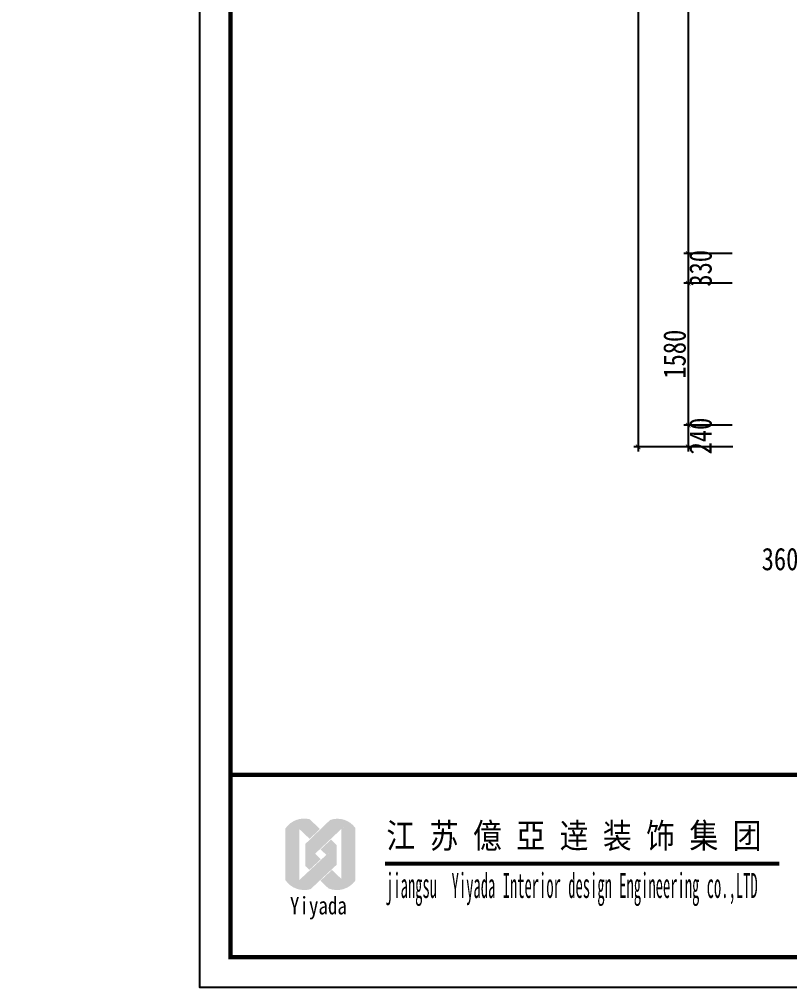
# Model space of a CAD drawing. Header units: millimetres. Extents: x -77055 to 331180, y -861586 to -491011.
# Drawn here: x -39592 to -31025, y -842693 to -831927 of the extents above; entities that cross this region are included whole.
import ezdxf

# ---------------------------------------------------------------- set-up
doc = ezdxf.new("R2010")
doc.units = ezdxf.units.MM
doc.header["$PDMODE"] = 3
for name, color, linetype in [('0-01图框模板说明', 2, 'Continuous'), ('0-02图框细线', 136, 'Continuous'), ('06其他', 8, 'Continuous'), ('250', 250, 'Continuous'), ('TK', 7, 'Continuous')]:
    doc.layers.add(name, color=color, linetype=linetype)
doc.styles.add('DIM', font='simhei.ttf', dxfattribs={"width": 0.8})
doc.styles.add('H1', font='')
doc.styles.get('H1').set_extended_font_data('SimSun')
doc.dimstyles.new('1-50', dxfattribs={"dimscale": 50, "dimtxt": 5, "dimasz": 1, "dimexe": 1, "dimexo": 0.1, "dimgap": 0.5, "dimtad": 1, "dimdec": 0, "dimdsep": 46, "dimtxsty": 'DIM', "dimblk": 'ARCHTICK', "dimcen": 4, "dimdle": 1, "dimclrd": 3, "dimclre": 3, "dimclrt": 1, "dimadec": 0, "dimazin": 0, "dimtfac": 1, "dimtdec": 0, "dimtmove": 2, "dimatfit": 3, "dimldrblk": 'DOT', "dimfxl": 15, "dimfxlon": 1, "dimarcsym": 0})

# ---------------------------------------------------------------- blocks, each defined once
blk = doc.blocks.new('_ArchTick')
at = {"color": 0, "linetype": 'ByBlock', "const_width": 0.15}
blk.add_lwpolyline([(-0.5, -0.5), (0.5, 0.5)], dxfattribs=at)
blk = doc.blocks.new('*D125')
at = {"layer": '250', "color": 3, "lineweight": -2}
for p, q in [((-31663, -827650), (-32203, -827650)), ((-32153, -827600), (-32153, -834580)), ((-31663, -834530), (-32203, -834530))]:
    blk.add_line(p, q, dxfattribs=at)
at = {"layer": 'Defpoints', "color": 0}
for p in [(-31658, -827650), (-32153, -834530), (-31658, -834530)]:
    blk.add_point(p, dxfattribs=at)
at = {"layer": '250', "color": 3, "lineweight": -2, "xscale": 50, "yscale": 50, "zscale": 50}
for p, rotation in [((-32153, -827650), 90), ((-32153, -834530), 270)]:
    blk.add_blockref('_ArchTick', p, dxfattribs=dict(at, rotation=rotation))
at = {"layer": '250', "color": 1, "insert": (-32304, -831090), "char_height": 250, "attachment_point": 5, "rotation": 90, "style": 'DIM'}
blk.add_mtext('6880', dxfattribs=at)
blk = doc.blocks.new('_Dot')
at = {"color": 0, "linetype": 'ByBlock', "lineweight": -2}
blk.add_line((-0.5, 0), (-1, 0), dxfattribs=at)
at = {"color": 0, "linetype": 'ByBlock', "const_width": 0.5}
blk.add_lwpolyline([(-0.25, 0, 1), (0.25, 0, 1)], format="xyb", close=True, dxfattribs=at)
blk = doc.blocks.new('*D126')
at = {"layer": '250', "color": 3, "lineweight": -2}
for p, q in [((-31663, -834530), (-32203, -834530)), ((-32153, -834480), (-32153, -834910)), ((-31663, -834860), (-32203, -834860))]:
    blk.add_line(p, q, dxfattribs=at)
at = {"layer": 'Defpoints', "color": 0}
for p in [(-31658, -834530), (-32153, -834860), (-31658, -834860)]:
    blk.add_point(p, dxfattribs=at)
at = {"layer": '250', "color": 3, "lineweight": -2, "xscale": 50, "yscale": 50, "zscale": 50}
for p, rotation in [((-32153, -834530), 90), ((-32153, -834860), 270)]:
    blk.add_blockref('_ArchTick', p, dxfattribs=dict(at, rotation=rotation))
at = {"layer": '250', "color": 1, "insert": (-32015, -834695), "char_height": 250, "attachment_point": 5, "rotation": 90, "style": 'DIM'}
blk.add_mtext('330', dxfattribs=at)
blk = doc.blocks.new('*D127')
at = {"layer": '250', "color": 3, "lineweight": -2}
for p, q in [((-31663, -834860), (-32203, -834860)), ((-32153, -834810), (-32153, -836490)), ((-31663, -836440), (-32203, -836440))]:
    blk.add_line(p, q, dxfattribs=at)
at = {"layer": 'Defpoints', "color": 0}
for p in [(-31658, -834860), (-32153, -836440), (-31658, -836440)]:
    blk.add_point(p, dxfattribs=at)
at = {"layer": '250', "color": 3, "lineweight": -2, "xscale": 50, "yscale": 50, "zscale": 50}
for p, rotation in [((-32153, -834860), 90), ((-32153, -836440), 270)]:
    blk.add_blockref('_ArchTick', p, dxfattribs=dict(at, rotation=rotation))
at = {"layer": '250', "color": 1, "insert": (-32304, -835650), "char_height": 250, "attachment_point": 5, "rotation": 90, "style": 'DIM'}
blk.add_mtext('1580', dxfattribs=at)
blk = doc.blocks.new('*D128')
at = {"layer": '250', "color": 3, "lineweight": -2}
for p, q in [((-31663, -836440), (-32203, -836440)), ((-32153, -836390), (-32153, -836730)), ((-31658, -836680), (-32203, -836680))]:
    blk.add_line(p, q, dxfattribs=at)
at = {"layer": 'Defpoints', "color": 0}
for p in [(-31658, -836440), (-32153, -836680), (-31653, -836680)]:
    blk.add_point(p, dxfattribs=at)
at = {"layer": '250', "color": 3, "lineweight": -2, "xscale": 50, "yscale": 50, "zscale": 50}
for p, rotation in [((-32153, -836440), 90), ((-32153, -836680), 270)]:
    blk.add_blockref('_ArchTick', p, dxfattribs=dict(at, rotation=rotation))
at = {"layer": '250', "color": 1, "insert": (-32015, -836560), "char_height": 250, "attachment_point": 5, "rotation": 90, "style": 'DIM'}
blk.add_mtext('240', dxfattribs=at)
blk = doc.blocks.new('*D129')
at = {"layer": '250', "color": 3, "lineweight": -2}
for p, q in [((-30882, -837351), (-30882, -838151)), ((-30522, -837351), (-30522, -838151)), ((-30932, -838101), (-30472, -838101))]:
    blk.add_line(p, q, dxfattribs=at)
at = {"layer": 'Defpoints', "color": 0}
for p in [(-30522, -836876), (-30882, -837116), (-30522, -838101)]:
    blk.add_point(p, dxfattribs=at)
at = {"layer": '250', "color": 3, "lineweight": -2, "xscale": 50, "yscale": 50, "zscale": 50, "rotation": 180}
blk.add_blockref('_ArchTick', (-30882, -838101), dxfattribs=at)
at = {"layer": '250', "color": 3, "lineweight": -2, "xscale": 50, "yscale": 50, "zscale": 50}
blk.add_blockref('_ArchTick', (-30522, -838101), dxfattribs=at)
at = {"layer": '250', "color": 1, "insert": (-31132, -837929), "char_height": 250, "attachment_point": 5, "style": 'DIM'}
blk.add_mtext('360', dxfattribs=at)
blk = doc.blocks.new('*D142')
at = {"layer": '250', "color": 3, "lineweight": -2}
for p, q in [((-32709, -825165), (-32709, -836730)), ((-31959, -825215), (-32759, -825215)), ((-31959, -836680), (-32759, -836680))]:
    blk.add_line(p, q, dxfattribs=at)
at = {"layer": 'Defpoints', "color": 0}
for p in [(-31658, -825215), (-32709, -836680), (-31658, -836680)]:
    blk.add_point(p, dxfattribs=at)
at = {"layer": '250', "color": 3, "lineweight": -2, "xscale": 50, "yscale": 50, "zscale": 50}
for p, rotation in [((-32709, -825215), 90), ((-32709, -836680), 270)]:
    blk.add_blockref('_ArchTick', p, dxfattribs=dict(at, rotation=rotation))
at = {"layer": '250', "color": 1, "insert": (-32859, -830948), "char_height": 250, "attachment_point": 5, "rotation": 90, "style": 'DIM'}
blk.add_mtext('11465', dxfattribs=at)
blk = doc.blocks.new('A$C277C16EF')
at = {"layer": '06其他', "linetype": 'ByBlock'}
h = blk.add_hatch(color=7, dxfattribs=at)
h.set_gradient(color1=(255, 241, 220), color2=(255, 110, 0), rotation=45, tint=1, name='HEMISPHERICAL')
h.paths.add_polyline_path([(-27449, 1771), (-27449, 1763, -0.16489), (-27295, 1763), (-27180, 1654), (-27067, 1764), (-27179, 1872, 0.313173)])
h = blk.add_hatch(color=16, dxfattribs=at)
h.set_gradient(color1=(127, 0, 0), color2=(204, 0, 0), rotation=135, tint=1, name='INVHEMISPHERICAL')
h.paths.add_polyline_path([(-27227, 1599), (-27119, 1490), (-26828, 1764, -0.337042), (-26673, 1776, 0.33371), (-26953, 1864)])
h = blk.add_hatch(color=20, dxfattribs=at)
h.set_gradient(color1=(255, 63, 0), color2=(253, 236, 196), tint=1, name='HEMISPHERICAL')
h.paths.add_polyline_path([(-27449, 1194, 0.322561), (-27170, 1095, -0.167756), (-27295, 1196), (-27295, 1763, 0.16489), (-27449, 1763)])
h = blk.add_hatch(color=1, dxfattribs=at)
h.set_gradient(color1=(255, 0, 0), color2=(255, 127, 0), tint=1, name='INVHEMISPHERICAL')
h.paths.add_polyline_path([(-26673, 1776, 0.339601), (-26829, 1763), (-26829, 1210, -0.318809), (-26971, 1103, 0.343219), (-26673, 1189)])
h = blk.add_hatch(color=11, dxfattribs=at)
h.set_gradient(color1=(254, 140, 88), color2=(97, 0, 2), rotation=45, tint=1, name='HEMISPHERICAL')
h.paths.add_polyline_path([(-27059, 1537), (-26995, 1476), (-26879, 1584), (-26943, 1646)])
h = blk.add_hatch(color=20, dxfattribs=at)
h.set_gradient(color1=(255, 63, 0), color2=(253, 236, 196), rotation=45, tint=1)
h.paths.add_polyline_path([(-27295, 1196, 0.167756), (-27170, 1095), (-26879, 1367), (-26879, 1584)])
h = blk.add_hatch(color=18, dxfattribs=at)
h.set_gradient(color1=(76, 0, 0), color2=(127, 0, 0), rotation=45, tint=1, name='CURVED')
h.paths.add_polyline_path([(-27227, 1599), (-27227, 1351), (-27184, 1309), (-27056, 1428)])
h = blk.add_hatch(color=16, dxfattribs=at)
h.set_gradient(color1=(127, 0, 0), color2=(204, 0, 0), rotation=45, tint=1, name='CURVED')
h.paths.add_polyline_path([(-26829, 1210), (-26932, 1308), (-27060, 1189), (-26971, 1103, 0.318809)])
at = {"layer": '0-01图框模板说明', "color": 2, "const_width": 49}
blk.add_lwpolyline([(-338, 19745), (-338, 338), (-28062, 338), (-28062, 19745)], close=True, dxfattribs=at)
blk.add_lwpolyline([(-338, 2367), (-28066, 2367)], dxfattribs=at)
at = {"layer": '0-02图框细线'}
blk.add_lwpolyline([(0, 20083), (0, 0), (-28400, 0), (-28400, 20083)], close=True, dxfattribs=at)
at = {"layer": '0-02图框细线', "ltscale": 0.2, "const_width": 45}
blk.add_lwpolyline([(-26342, 1377), (-21957, 1377)], dxfattribs=at)
at = {"layer": 'TK', "color": 150, "style": 'H1'}
for s, height, width, p in [('江 苏 億 亞 逹 装 饰 集 团', 277.07, 0.85, (-26327, 1551)), ('jiangsu  Yiyada Interior design Engineering co.,LTD', 277.07, 0.43, (-26331, 997)), ('Yiyada ', 194, 0.8, (-27400, 815))]:
    blk.add_text(s, height=height, dxfattribs=dict(at, width=width)).set_placement(p)
blk = doc.blocks.new('*D694')
at = {"layer": '250', "color": 3, "lineweight": -2}
for p, q in [((-23716, -598453), (-22916, -598453)), ((-22966, -598403), (-22966, -598743)), ((-23716, -598693), (-22916, -598693)), ((-56080, -832290), (-56080, -832608)), ((-55400, -832290), (-55400, -832608)), ((-56130, -832558), (-55350, -832558))]:
    blk.add_line(p, q, dxfattribs=at)
at = {"layer": 'Defpoints', "color": 0}
for p in [(-24189, -598453), (-24429, -598693), (-22966, -598693), (-56080, -832285), (-55400, -832285), (-55400, -832558)]:
    blk.add_point(p, dxfattribs=at)
at = {"layer": '250', "color": 3, "lineweight": -2, "xscale": 50, "yscale": 50, "zscale": 50}
for p, rotation in [((-22966, -598453), 90), ((-22966, -598693), 270), ((-56080, -832558), 180)]:
    blk.add_blockref('_ArchTick', p, dxfattribs=dict(at, rotation=rotation))
blk.add_blockref('_ArchTick', (-55400, -832558), dxfattribs=at)
at = {"layer": '250', "color": 1, "insert": (-22778, -598874), "char_height": 250, "attachment_point": 5, "rotation": 90, "style": 'DIM'}
blk.add_mtext('240', dxfattribs=at)
at = {"layer": '250', "color": 1, "insert": (-55740, -832407), "char_height": 250, "attachment_point": 5, "style": 'DIM'}
blk.add_mtext('680', dxfattribs=at)
blk = doc.blocks.new('*D695')
at = {"layer": '250', "color": 3, "lineweight": -2}
for p, q in [((-22966, -598643), (-22966, -602623)), ((-23716, -598693), (-22916, -598693)), ((-23716, -602573), (-22916, -602573)), ((-55400, -832205), (-55400, -831841)), ((-54840, -832205), (-54840, -831841)), ((-55450, -831891), (-54790, -831891))]:
    blk.add_line(p, q, dxfattribs=at)
at = {"layer": 'Defpoints', "color": 0}
for p in [(-24429, -598693), (-24429, -602573), (-22966, -602573), (-54840, -831891), (-55400, -832210), (-54840, -832210)]:
    blk.add_point(p, dxfattribs=at)
at = {"layer": '250', "color": 3, "lineweight": -2, "xscale": 50, "yscale": 50, "zscale": 50}
for p, rotation in [((-22966, -598693), 90), ((-22966, -602573), 270), ((-55400, -831891), 180)]:
    blk.add_blockref('_ArchTick', p, dxfattribs=dict(at, rotation=rotation))
blk.add_blockref('_ArchTick', (-54840, -831891), dxfattribs=at)
at = {"layer": '250', "color": 1, "insert": (-23117, -600633), "char_height": 250, "attachment_point": 5, "rotation": 90, "style": 'DIM'}
blk.add_mtext('3880', dxfattribs=at)
at = {"layer": '250', "color": 1, "insert": (-55120, -831740), "char_height": 250, "attachment_point": 5, "style": 'DIM'}
blk.add_mtext('560', dxfattribs=at)
blk = doc.blocks.new('*D696')
at = {"layer": '250', "color": 3, "lineweight": -2}
for p, q in [((-22966, -602523), (-22966, -602763)), ((-23716, -602573), (-22916, -602573)), ((-23716, -602713), (-22916, -602713)), ((-52580, -835155), (-50015, -835155)), ((-52530, -835905), (-52530, -835105)), ((-50065, -835905), (-50065, -835105))]:
    blk.add_line(p, q, dxfattribs=at)
at = {"layer": 'Defpoints', "color": 0}
for p in [(-24429, -602573), (-24429, -602713), (-22966, -602713), (-50065, -835155), (-52530, -836025), (-50065, -836025)]:
    blk.add_point(p, dxfattribs=at)
at = {"layer": '250', "color": 3, "lineweight": -2, "xscale": 50, "yscale": 50, "zscale": 50}
for p, rotation in [((-22966, -602573), 90), ((-22966, -602713), 270), ((-52530, -835155), 180)]:
    blk.add_blockref('_ArchTick', p, dxfattribs=dict(at, rotation=rotation))
blk.add_blockref('_ArchTick', (-50065, -835155), dxfattribs=at)
at = {"layer": '250', "color": 1, "insert": (-23168, -602643), "char_height": 250, "attachment_point": 5, "rotation": 90, "style": 'DIM'}
blk.add_mtext('140', dxfattribs=at)
at = {"layer": '250', "color": 1, "insert": (-51298, -835005), "char_height": 250, "attachment_point": 5, "style": 'DIM'}
blk.add_mtext('2465', dxfattribs=at)

msp = doc.modelspace()

# ---------------------------------------------------------------- block references
at = {"layer": '250', "color": 7}
msp.add_blockref('A$C277C16EF', (-9183, -842692.8), dxfattribs=at)

# ---------------------------------------------------------------- dimensions: what is measured, and where the dimension line sits
for base, p1, p2, angle, picture, middle in [((-22966, -598692.7), (-24189.4, -598452.7), (-24429.4, -598692.7), 270, '*D694', (-22778.5, -598874)), ((-22966, -602712.7), (-24429.4, -602572.7), (-24429.4, -602712.7), 270, '*D696', (-23167.7, -602642.7)), ((-32153, -834860.3), (-31658, -834530.3), (-31658, -834860.3), 270, '*D126', (-32014.7, -834695.3)), ((-32153, -836680.3), (-31658, -836440.3), (-31653, -836680.3), 270, '*D128', (-32014.7, -836560.3)), ((-30522.4, -838100.7), (-30882.4, -837115.7), (-30522.4, -836875.7), 180, '*D129', (-31132.3, -837929.1))]:
    dim = msp.add_linear_dim(base=base, p1=p1, p2=p2, angle=angle, dimstyle='1-50', dxfattribs=at)
    dim.commit()
    dim.dimension.update_dxf_attribs({"geometry": picture, "text_midpoint": middle, "dimtype": 160})
at = {"layer": '250', "color": 2}
dim = msp.add_linear_dim(base=(-55400, -832558.3), p1=(-56080, -832285.3), p2=(-55400, -832285.3), dimstyle='1-50', dxfattribs=at)
dim.commit()
dim.dimension.update_dxf_attribs({"geometry": '*D694', "text_midpoint": (-55740, -832406.9)})
at = {"layer": '250', "color": 7}
for base, p1, p2, picture, middle in [((-22966, -602572.7), (-24429.4, -598692.7), (-24429.4, -602572.7), '*D695', (-23117.4, -600632.7)), ((-32708.9, -836680.3), (-31658, -825215.3), (-31658, -836680.3), '*D142', (-32858.9, -830947.8)), ((-32153, -834530.3), (-31658, -827650.3), (-31658, -834530.3), '*D125', (-32304.4, -831090.3)), ((-32153, -836440.3), (-31658, -834860.3), (-31658, -836440.3), '*D127', (-32304.4, -835650.3))]:
    dim = msp.add_linear_dim(base=base, p1=p1, p2=p2, angle=270, dimstyle='1-50', dxfattribs=at)
    dim.commit()
    dim.dimension.update_dxf_attribs({"geometry": picture, "text_midpoint": middle})

doc.saveas('drawing.dxf')
